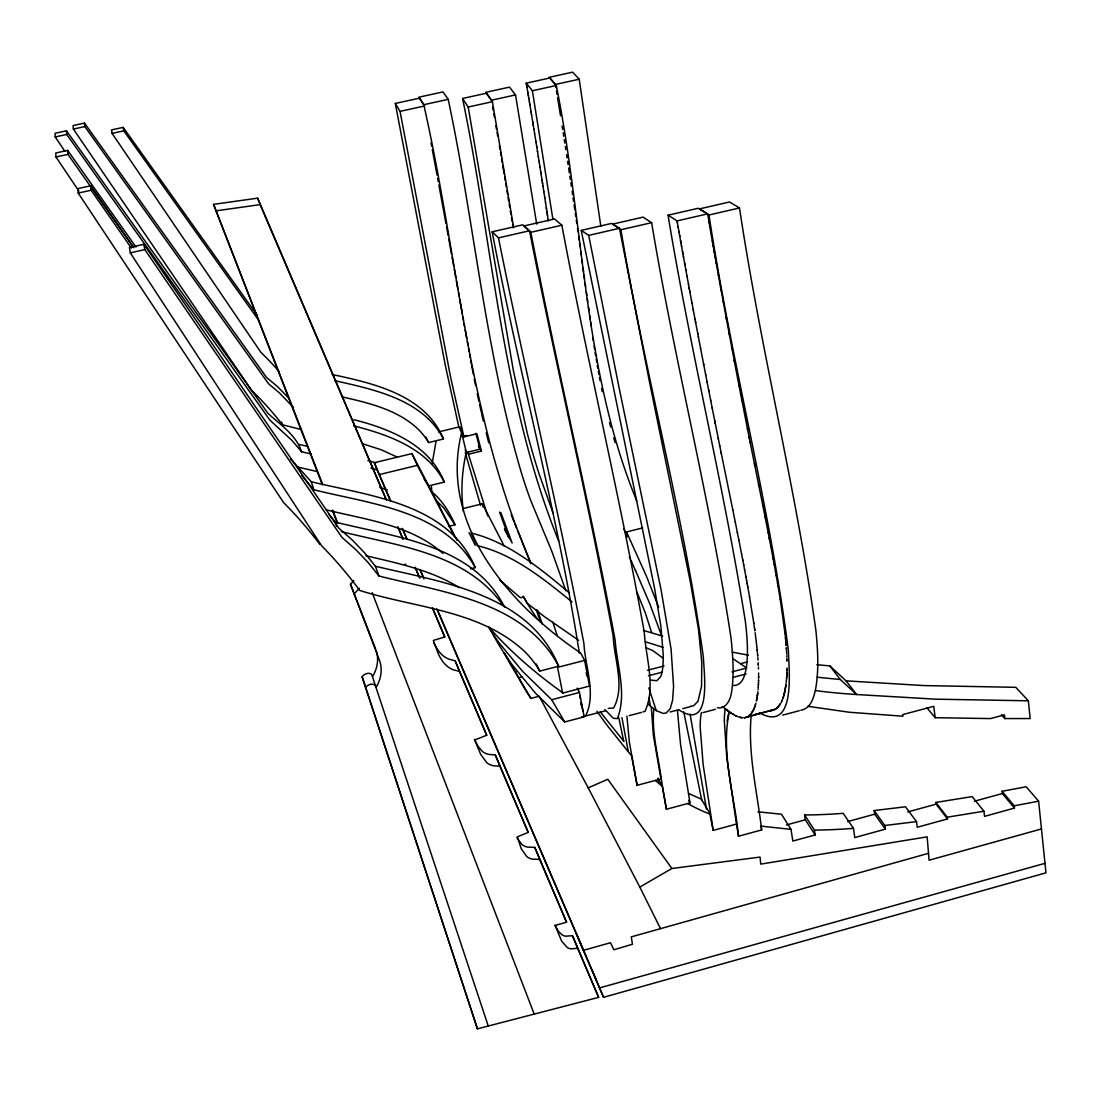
<?xml version="1.0" encoding="UTF-8"?>
<svg xmlns="http://www.w3.org/2000/svg" width="1101" height="1101" viewBox="0 0 1101 1101"><rect width="100%" height="100%" fill="white"/><g stroke="black" fill="none" stroke-linecap="round" stroke-linejoin="round"><path stroke-width="1.5" d="M758.617 676.661L758.603 677.514M758.603 678.147L758.617 676.028M787.022 668.032L787.009 668.679M758.575 679.716L758.548 681.161L758.561 680.335M786.995 669.312L786.981 670.055M786.995 669.642L786.83 674.321M758.52 682.07L758.479 682.881M758.493 682.675L758.479 683.088M786.898 672.683L786.857 673.606M758.451 683.762L758.396 684.863M758.424 684.368L758.355 685.551M786.816 674.528L786.775 675.34M786.788 675.037L786.747 675.835M786.761 675.642L786.72 676.441M758.314 686.308L758.259 687.093M758.245 687.382L758.19 688.042M786.651 677.432L786.692 676.743L786.568 678.409M786.596 678.12L786.541 678.794M758.107 689.171L758.052 689.818M786.513 679.179L786.348 680.996M729.33 711.618C720.398 752.85 734.601 795.156 738.496 836.251L761.644 829.934C757.24 791.729 747.524 753.318 751.254 714.673M786.307 681.354L786.21 682.4M757.86 691.717L757.653 693.575M653.774 709.622C651.531 733.046 658.398 756.222 661.302 779.302L666.408 809.263L689.997 802.904L680.556 744.482L677.459 710.847M432.129 463.604L436.106 440.895M757.694 693.231L757.46 695.034M757.612 693.836L757.488 694.772M785.866 685.152L786.031 683.859L785.839 685.372M785.811 685.551L785.729 686.171M785.77 685.813L785.302 688.799M785.687 686.432L785.481 687.712M757.282 696.204L757.447 695.116L757.006 697.896M785.426 688.056L785.013 690.355L785.178 689.46M757.061 697.58L756.979 698.062M701.392 712.526L700.828 715.76A153.658 25.956 74.5 0 0 700.181 726.894L703.099 764.245L713.187 830.415L736.473 824.071L726.811 757.901L724.293 720.494A153.397 27.621 74.4 0 1 725.146 709.319M756.855 698.777L756.69 699.617M756.814 699.011L756.552 700.305M784.972 690.52L784.545 692.557M756.676 699.699L756.511 700.456M727.073 721.086L728.518 713.971M784.93 690.754L784.504 692.708M756.483 700.621L756.373 701.117M466.329 452.208C461.814 471.545 460.672 491.707 463.411 511.401M475.893 433.285L480.008 449.18L466.397 452.483L461.649 432.941M784.462 692.859L783.54 696.327M784.394 693.162L784.187 693.974M755.864 703.236L755.823 703.401M784.105 694.346L783.692 695.846M755.63 704.076L755.258 705.328L755.465 704.64M783.623 696.052L783.141 697.594L783.375 696.864M755.107 705.837L754.942 706.333M782.88 698.378L783.114 697.662L782.756 698.695M754.557 707.42L754.791 706.759L754.502 707.53M782.178 700.208L781.889 700.91L782.302 699.919M754.034 708.727L754.35 707.943L753.91 709.003M781.793 701.117L781.504 701.736M781.091 702.589L781.036 702.686M751.336 713.544L753.772 709.319L751.212 713.682M750.607 714.411L750.414 714.604M778.063 707.035L780.526 703.635L777.994 707.103M488.252 1026.022L375.978 687.423A36.732 32.865 -17.3 0 0 379.9 661.481L350.476 584.218L353.793 580.626M353.806 594.306L359.408 588.264M748.322 716.352L750.235 714.797L748.116 716.476M775.421 709.195L777.54 707.558L775.269 709.278M660.517 928.666L639.805 887.076L671.899 868.496L760.048 857.073L760.736 864.106L927.138 836.843L929.093 860.211L1041.463 828.943M747.304 716.916L747.235 716.944M539.284 696.382L588.223 787.848L607.793 779.274L671.899 868.496M474.38 739.349L478.123 746.382L482.169 751.267A15.717 13.79 -23.6 0 0 484.646 752.919A17.74 15.579 -23.7 0 0 489.092 754.474L495.285 754.832L528.232 832.425L517.25 836.87L521.296 848.788L526.801 856.592A12.455 10.666 -24.3 0 0 529.141 858.051L529.774 858.312A17.451 14.946 -24.4 0 0 532.595 859.138L539.738 859.386L566.561 922.225L555.11 925.418L561.648 941.121L567.208 947.521A10.872 9.097 -24.7 0 0 569.258 948.443A9.758 8.161 -24.7 0 0 570.965 948.814L577.708 948.319L598.641 997.368L477.421 1028.843L362.16 676.84A7.033 6.289 -18.4 0 1 366.757 673.578L367.885 673.344A4.184 3.743 -18.4 0 1 372.468 676.565L375.978 687.423A4.239 3.771 -18.6 0 0 371.354 684.175L370.197 684.409A7.115 6.331 -18.6 0 0 365.573 687.712M433.849 642.585A69.418 62.482 -25.3 0 0 435.583 646.232L437.84 649.989A33.87 30.429 -23.6 0 0 441.184 653.98L443.455 656.017A24.029 21.566 -23.1 0 0 449.139 659.238L455.126 660.751L486.738 735.262L474.724 739.955L480.683 754.364L486.711 762.608A15.882 13.9 -23.7 0 0 489.202 764.273A17.933 15.689 -23.8 0 0 493.688 765.814L499.937 766.172L528.232 832.425M583.778 716.008L585.938 715.265C596.315 693.341 585.14 666.697 583.929 643.576C558.207 507.795 525.59 373.39 498.478 237.871L492.161 231.816L522.769 224.824L529.54 230.756C555.909 366.151 588.347 500.363 613.174 636.048C614.083 659.169 625.396 686.542 613.601 708.012L608.275 708.397M432.528 607.835L444.763 636.942L433.299 640.452L437.992 653.072A70.147 62.977 -25.4 0 0 439.753 656.746L442.024 660.545A34.214 30.677 -23.7 0 0 445.396 664.564L447.694 666.614A24.277 21.745 -23.3 0 0 453.419 669.848L459.461 671.376L486.738 735.262M745.845 717.453L756.208 714.425M745.694 717.494L775.159 709.347L755.272 714.494L760.378 713.31M642.984 711.907L644.98 711.342C656.182 687.093 645.805 657.875 644.305 632.277C619.657 496.056 587.384 361.293 561.854 225.21L554.505 218.975L523.952 225.966L530.833 232.311C557.134 368.505 589.599 503.474 615.087 639.805C616.904 665.389 627.212 693.988 617.331 718.623L613.326 718.292L604.848 709.539M928.515 853.316L631.272 936.882L632.442 944.231L613.904 949.75L610.463 942.731L583.365 950.356L576.415 933.634M436.822 608.963L603.527 997.313L1045.95 872.832L1038.628 801.211L1026.201 786.775L1002.075 791.275L1002.323 793.546L1014.461 808.079L984.528 816.364L983.936 811.217L972.142 796.587L935.905 802.436L936.111 804.157L947.493 818.924L917.229 827.264L916.5 821.621L905.476 806.772L874.18 810.556L874.676 814.176L885.328 829.149L854.775 837.572L853.468 828.351L843.173 813.322A589.572 527.296 -51.7 0 1 804.583 814.974L805.326 819.777L815.167 834.943L792.844 841.068L791.027 829.37L781.449 814.217L757.901 811.822M599.495 987.927L1044.973 863.335M907.788 811.932L936.111 804.157M974.385 801.225L1002.323 793.546M786.417 824.952L805.326 819.777M847.66 821.58L874.676 814.176M800.812 710.241C811.176 708.631 814.038 696.658 815.813 688.001C819.006 668.899 817.768 649.397 815.869 630.24C795.899 488.569 760.722 349.471 739.5 207.951L729.468 201.992L699.396 208.915L708.975 214.998L739.5 207.951M597.017 711.26A1107.62 890.544 -59.7 0 0 606.83 724.995L631.644 755.974L637.107 785.316L660.93 778.944L653.402 735.578L651.283 706.842M782.728 715.113L799.271 710.723M702.892 712.636L715.43 709.319M732.069 671.844L746.767 667.99L733.073 658.77M581.521 717.081L606.059 710.64M732.963 677.404L746.024 673.977M489.931 628.382A1255.787 460.672 -0.4 0 0 512.254 664.935L535.361 693.052L564.717 721.953L584.177 716.847L579.443 692.474L577.172 688.084M629.194 715.65L641.456 712.416M670.137 711.989L678.56 709.76M682.771 708.659L691.18 706.443M504.052 652.632A1248.245 467.127 -0.1 0 0 518.75 677.693L530.888 698.378L539.008 696.272M647.457 670.289L664.041 665.967M488.665 627.364A1261.787 454.176 -0.6 0 0 499.703 643.658L522.562 671.307L551.697 699.713L579.443 692.474M648.434 675.766L661.687 672.312M740.767 663.628L747.414 661.894M539.738 671.087L558.661 666.201C529.306 593.769 442.051 582.291 375.4 566.231L364.403 552.619L352.182 539.917L338.847 528.205L143.887 244.312L129.478 247.532L130.29 252.872L321.478 545.601A454.713 417.251 -4.7 0 1 359.724 590.439C415.352 608.179 480.944 609.913 525.37 652.205A107.045 101.141 -26.5 0 1 539.738 671.087L536.283 663.999M584.603 660.394L557.546 667.385L562.639 693.08L589.53 686.074L584.603 660.394L580.64 652.989C509.57 605.289 437.813 523.333 461.993 431.303L459.612 426.83L438.556 431.909M518.75 677.693L521.943 676.867M516.163 671.321L515.268 671.555A1242.437 473.224 0.2 0 0 530.888 698.392M470.567 568.832L475.233 567.662C448.836 503.625 369.991 496.014 311.294 481.743L290.416 458.814M623.909 529.03L627.405 536.889L626.51 531.948L642.736 527.888M475.219 545.353L469.054 532.595M462.778 508.634L482.444 503.79L504.093 545.917M448.506 526.429L455.043 524.805C449.552 512.02 441.845 499.895 430.931 491.06M353.889 419.715C389.685 428.661 429.927 444.969 444.267 482.087L428.674 485.899A86.071 76.189 -17.2 0 0 426.968 483.16M457.011 540.316L411.953 453.612L374.285 462.723L379.143 474.614L417.348 465.338L454.713 536.71M467.017 451.548L468.434 454.245L481.426 451.08L476.912 433.739L463.92 436.891L460.466 430.422M342.15 396.883C368.863 402.966 397.461 409.655 417.995 429.046A82.823 71.854 -17.2 0 1 428.592 442.561L443.455 438.969C425.344 395.149 373.996 383.396 332.268 374.533M462.434 436.533L466.92 435.445M733.252 685.51C743.45 685.772 745.46 673.096 746.629 665.362C748.295 650.815 747.084 636.117 745.391 621.625C723.674 485.445 690.437 351.315 668.046 215.204L698.185 208.268L707.654 213.855L709.195 222.884M619.478 228.292L611.55 223.42L581.232 230.398L588.705 235.38L619.478 228.292L649.26 380.767L690.451 582.484L698.502 629.497L701.75 661.797L701.571 686.212L697.951 701.42L693.52 705.796L690.547 706.305M651.627 222.677L643.053 217.131L612.789 224.081L620.909 229.751L651.627 222.677C674.734 362.036 709.966 499.235 731.147 638.869C732.839 656.774 734.395 674.996 731.422 692.859C730.376 699.878 725.944 709.347 717.37 707.764M668.046 215.204L677.074 220.916L707.654 213.855M498.478 237.871L529.54 230.756M530.833 232.311L561.854 225.21M130.29 252.872L144.823 249.597L341.957 537.384L355.458 549.289L367.817 562.184L378.964 576.002C442.74 592.352 524.461 601.325 558.661 666.201M133.827 247.642L90.681 185.78L77.868 188.601L78.212 193.088L283.59 502.593A424.972 383.974 -2.4 0 1 319.799 544.321M579.209 79.231L572.658 72.157L549.124 77.318L555.427 84.46L579.209 79.231L600.857 226.366M556.28 85.493L549.894 77.978L526.25 83.167L532.375 90.75L556.28 85.493C584.273 223.503 582.525 369.138 636.763 500.927M515.529 94.92L491.431 100.219L485.692 92.346L509.543 87.13L515.529 94.92L536.71 224.136M492.408 101.705L486.546 93.213L462.585 98.471L468.186 107.031L492.408 101.705L513.616 227.398M78.212 193.088L91.122 190.239L131.349 248.069M395.3 103.453L419.605 98.14L424.628 105.971L400.048 111.366L395.3 103.453L445.341 365.477L458.993 427.78M448.217 99.351L443.015 91.906L418.834 97.191L423.775 104.705L448.217 99.351C474.737 224.659 485.513 353.559 522.507 476.513A115.33 14.038 76.3 0 0 531.012 501.148L551.849 551.34L565.845 590.742M301.564 451.809C296.417 435.129 280.204 424.669 267.873 413.288L66.487 130.799L55.05 133.276L55.188 136.951L66.707 134.46L269.938 420.197L292.054 440.496L301.564 451.809L311.266 453.956M257.317 315.436L123.188 127.372L111.531 129.89L112.068 133.372L260.868 352.32A350.118 293.458 -2.6 0 1 278.883 371.271M112.068 133.372L123.794 130.826L259.217 321.052M135.946 247.009L67.684 150.41L55.807 152.984L55.958 156.975L78.955 191.175M55.958 156.975L67.932 154.374L133.235 247.009M289.37 398.727L277.48 386.561L266.593 377.505L84.46 123.092L73.106 125.542L73.382 129.065L251.523 390.263A364.899 311.377 -1.8 0 1 282.489 424.78L300.779 429.418M73.382 129.065L84.818 126.601L268.561 383.795L279.53 392.974L293.554 407.645M1002.075 791.275L1014.214 805.794L1038.628 801.211M983.936 811.217L947.273 817.19L935.905 802.436M598.641 997.368L572.492 935.699L565.818 936.18A9.661 8.106 -24.7 0 1 564.125 935.809A10.776 9.042 -24.7 0 1 562.102 934.9L558.386 931.336L554.932 925.198M322.373 484.853L213.539 204.359L257.634 198.152L386.382 499.716M215.576 210.91L260.18 204.607L386.203 499.799M916.5 821.621L884.832 825.502L874.18 810.556M744.29 717.742L745.528 717.535L744.028 717.756M566.561 922.225L534.783 847.371L527.709 847.109A17.286 14.836 -24.3 0 1 524.929 846.297L524.296 846.022A12.331 10.583 -24.2 0 1 521.97 844.577L517.057 837.916M770.342 710.668L772.049 710.475L770.067 710.668M1001.497 714.838L1004.841 718.568L1030.164 718.54L1028.348 700.8L935.52 699.176L856.619 694.525A746.657 657.049 -64 0 1 815.992 690.657M926.822 707.682L935.148 717.701L990.57 718.581L1004.442 714.838L1004.841 718.568M816.791 664.66A1354.808 1131.374 -80 0 0 829.81 665.899L846.022 680.845L924.028 685.579L1015.81 687.327L1028.348 700.8M791.027 829.37L761.039 826.122L761.644 829.934M807.859 706.305L849.366 712.251L902.958 716.214L902.751 714.604L933.758 706.305L935.148 717.701M334.759 380.671C374.533 389.603 422.743 399.539 443.455 438.969M299.183 444.487L307.193 446.249M316.937 471.489L297.628 467.003M301.674 475.494L313.895 489.766C370.665 504.065 443.951 510.369 475.233 567.662M326.13 509.804C366.165 519.796 410.976 524.984 443.001 553.5M328.869 514.428L335.131 522.039C395.231 537.192 473.747 544.789 504.63 607.27M341.324 531.59C397.709 545.807 465.998 553.239 502.373 604.504M366.014 555.744L369.358 556.514C400.214 563.822 432.115 570.676 459.378 587.686M353.531 425.812C388.02 434.592 427.037 448.19 444.267 482.087M739.817 717.302L742.487 717.756L739.528 717.219M362.078 443.593L381.552 449.882L397.268 457.176M662.995 647.333L645.282 641.759M662.664 636.117L643.466 630.46M650.897 680.088L656.857 680.735L660.683 676.62A142.084 21.621 75.9 0 0 663.201 654.159L660.861 626.029L654.476 587.851L581.232 230.398M367.844 460.521L375.936 462.86M370.872 468.076L377.409 469.989M713.187 830.415L709.87 814.121A230.205 199.57 -37.4 0 1 691.979 805.904L687.657 803.537M738.51 716.902L738.413 716.861M379.666 487.248L387.373 489.945M646.026 647.718L652.907 650.65L663.27 658.357M737.464 716.503L737.353 716.462M736.597 716.145L737.202 716.407M735.372 715.554L736.266 715.994L735.138 715.43M759.429 712.801C796.752 733.583 788.646 668.789 788.385 650.319C769.448 503.997 731.078 360.88 708.975 214.998M647.856 704.09L656.265 710.64L663.394 713.462L666.16 713.008L670.206 708.727L672.587 700.25L673.578 686.487L671.087 649.108L661.109 589.971L619.147 388.02L588.705 235.38M734.436 715.058L734.147 714.893M678.601 709.663C712.388 732.303 703.938 673.385 703.374 657.228C683.487 513.465 644.732 372.909 620.909 229.751M578.713 640.342L544.445 616.67L527.296 603.32L523.636 596.99L520.498 597.788L499.579 579.993M733.17 714.343C734.973 715.416 730.046 712.443 733.115 714.301M730.775 712.815L731.587 713.352L730.5 712.622M730.28 712.471L728.339 711.095M729.977 712.264L727.224 710.269M728.146 710.957L726.632 709.828M722.82 706.952L722.339 706.581M727.114 710.186L725.903 709.278M722.449 706.677L723.371 707.365M726.509 709.732L725.215 708.755M722.944 707.048L725.724 709.14M666.408 809.263L662.265 786.348L655.329 780.444M571.997 601.889C543.619 578.92 513.63 554.367 477.325 545.628A903.563 238.697 22.9 0 1 471.214 533.022C509.116 542.353 540.137 568.57 569.465 592.916M650.443 706.25L648.984 698.048M435.817 500.074L443.854 508.056L455.043 524.805M829.81 665.899L840.242 679.455L856.619 694.525L846.022 680.845M623.84 741.29L600.279 711.934M55.188 136.951L64.849 151.181M804.583 814.974L814.437 830.085L815.167 834.943M504.217 652.714L514.415 670.11M551.697 699.713L564.717 721.953M710.406 814.286L701.213 798.982A227.164 197.657 -37.5 0 1 689.309 793.725M688.579 800.372L689.997 802.904M478.508 445.726L481.426 451.08M478.481 446.4L480.008 449.18M658.178 778.82L662.265 786.348M465.173 450.158L466.397 452.483M504.588 528.631L512.116 542.986L500.859 512.626M504.451 529.154L508.91 537.673L499.551 512.034M588.223 787.848L639.805 887.076M425.908 437.028L428.592 442.561M626.51 531.948L646.535 576.401L658.673 607.243M411.953 453.612L417.348 465.338M631.52 561.703L635.649 570.841M630.901 560.313L631.616 561.909M635.442 570.387L649.948 604.132L661.88 636.502M629.332 556.817L630.309 558.991M374.285 462.723L390.566 500.652M402.773 529.099L406.847 538.582M420.403 570.18L423.128 576.511M438.047 611.275L596.398 980.193M379.143 474.614L390.676 501.478M402.209 528.356L406.971 539.421M419.853 569.451L423.926 578.933M415.201 567.221L419.866 578.163M397.667 526.636L403.062 539.256L399.181 529.719M415.173 567.634L419.206 577.089M432.652 608.592L444.763 636.942M514.649 523.333L516.534 527.874M517.787 530.902L520.924 538.472M592.407 970.889L603.527 997.313M636.942 592.132L645.351 612.982L651.544 632.401M572.492 935.699L577.708 948.319M534.783 847.371L539.738 859.386M495.285 754.832L499.937 766.172M455.126 660.751L459.461 671.376M521.544 539.958L530.682 563.506M511.181 514.69L514.071 521.888M531.205 563.602C467.402 418.408 458.388 257.606 423.775 104.705M257.634 198.152L260.18 204.607M558.606 540.866C501.671 399.869 493.042 246.018 462.585 98.471M213.539 204.359L322.098 482.912M332.708 510.135L337.704 522.947M332.364 510.479L337.36 523.292M350.476 584.218L375.716 649.26M372.166 592.641L534.205 1014.104M553.28 513.658L539.105 473.98A121.881 15.813 76.4 0 1 527.296 433.409L513.369 370.542L468.186 107.031M375.4 566.231L378.964 576.002M536.352 610.078L540.385 621.748M487.674 515.901L468.434 454.245M537.508 610.092L542.284 624.171M335.131 522.039L336.617 526.443M552.702 621.748L557.161 635.47M648.847 687.96L656.265 710.64M362.16 676.84L477.421 1028.843M311.294 481.743L313.895 489.766M480.518 505.29L465.255 452.662M281.636 422.068L282.489 424.78M613.752 437.923L615.142 442.63M609.514 422.412L610.711 426.995M486.202 432.817L488.72 442.767M463.92 436.891L450.529 376.859L400.048 111.366M683.776 711.934L701.805 800.386M481.605 413.494L483.353 421.022M618.831 717.811L623.675 741.097M479.554 404.37L481.247 411.98M477.256 393.718L478.88 401.328M601.573 388.392L602.261 391.681M492.161 231.816C518.956 372.675 557.147 511.442 579.36 653.113M459.612 426.83L460.273 430.037M482.444 503.79L483.105 506.983M721.059 452.305L732.757 509.667M754.405 463.507L759.016 486.449M719.751 445.809L721.293 453.474M732.715 509.474L735.303 522.259M718.224 438.239L719.793 446.056M474.256 379.033L475.604 385.68M750.056 441.845L754.818 465.599M758.534 484.041L762.855 505.593M735.275 522.094L737.436 532.912M718.389 439.051L712.141 407.783M749.052 436.808L750.318 443.139M762.676 504.712L765.223 517.511M747.386 428.344L749.396 438.501M737.312 532.292L738.909 540.357M714.632 420.307L715.306 423.665M764.92 515.956L768.237 532.925M747.634 429.624L741.936 400.516M738.854 540.027L741.592 554.037M710.572 399.814L712.209 408.086M708.604 389.768L710.737 400.626M706.993 381.538L708.934 391.433M705.603 374.368L707.172 382.419M579.855 695.639L580.516 699.011M581.177 702.383L582.814 710.806M580.722 702.534L581.328 705.658M769.159 537.632L769.599 539.93M768.181 532.595L769.324 538.527M740.546 393.374L741.991 400.819M738.909 384.896L740.918 395.328M741.537 553.762L742.831 560.423M703.539 363.715L705.727 375.001M703.773 364.94L700.58 348.37M599.439 377.505L600.045 380.588M769.489 539.407L770.865 546.591M737.56 377.849L739.156 386.162M735.633 367.775L737.753 378.868M742.666 559.542L743.712 565.033M698.337 336.617L700.635 348.673M586.227 672.711L586.861 676M471.641 365.339L473.389 374.464M770.659 545.477L771.76 551.284M734.202 360.288L735.922 369.303M732.757 352.609L734.546 362.091M744.675 570.07L743.602 564.441M697.649 333.053L698.474 337.36M695.419 321.313L697.814 333.864M694.937 318.739L695.681 322.676M771.677 550.885L772.833 556.996M731.78 347.434L732.771 352.705M732.041 348.879L724.568 308.844M744.551 569.41L746.643 580.64M693.19 309.491L695.048 319.318M692.006 303.147L693.286 309.973M773.012 557.959L774.264 564.744M772.737 556.445L773.191 558.923M729.096 333.218L729.385 334.718M726.151 317.377L726.632 320.006M745.817 576.195L746.065 577.488M691.414 300.022L692.034 303.284M689.708 290.843L691.469 300.284M689.157 287.843L689.928 292.054M621.941 717.659L628.148 750.868M431.028 142.855L431.661 146.24M432.294 149.612L437.042 174.976M723.233 301.605L724.609 309.051M688.442 284.044L689.405 289.178M686.983 276.117L688.607 284.87M687.107 276.764L685.799 269.635M774.209 564.4L775.517 571.612M723.371 302.348L721.072 289.797M720.522 286.742L721.251 290.774M746.574 580.268L747.249 583.984M685.937 270.392L684.616 263.18M437.661 178.334L438.281 181.679M438.886 185.023L445.96 223.544M446.566 226.916L448.107 235.353M448.726 238.724L451.493 253.904M452.098 257.276L453.64 265.699M454.259 269.071L455.786 277.507M456.406 280.879L457.947 289.302M458.553 292.673L459.172 296.045M469.7 354.715L470.251 357.756M470.801 360.784L471.366 363.825M719.765 282.627L720.715 287.843M718.361 274.81L719.971 283.714M718.526 275.8L715.1 256.616M747.152 583.42L747.785 586.916M683.404 256.464L684.905 264.763M682.703 252.638L683.556 257.345M658.054 778.146L658.659 781.476M637.107 785.316L629.332 741.95L626.923 716.132M775.448 571.185L776.301 575.947M747.703 586.475L749.588 597.059M682.414 251.028L682.909 253.739M681.45 245.661L682.524 251.592M680.776 241.848L681.588 246.445M459.764 299.348L462.379 313.826M462.957 317.047L463.535 320.267M464.113 323.488L464.691 326.694M776.191 575.314L777.609 583.392M716.145 262.533L716.352 263.621M715.278 257.662L713.145 245.551M680.501 240.362L680.982 243.004M679.578 235.132L680.679 241.339M679.785 236.302L678.904 231.32M597.265 365.339L597.802 368.381M598.338 371.409L598.875 374.45M465.269 329.915L466.755 338.282M467.347 341.64L467.953 344.985M468.544 348.329L469.136 351.687M123.188 127.372L123.794 130.826M143.887 244.312L144.823 249.597M714.15 251.303L714.439 252.886M713.338 246.652L711.439 235.793M678.12 226.875L679.111 232.531M677.335 222.471L678.202 227.37M712.319 240.899L712.595 242.44M710.819 232.242L711.452 235.931M677.074 220.916L677.404 222.87M492.615 106.99L493.207 110.389M493.798 113.775L494.39 117.16M495.863 125.624L496.455 129.01M497.046 132.409L497.638 135.795M777.512 582.856L777.939 585.333M710.544 230.659L710.998 233.288M709.65 225.457L710.64 231.238M709.87 226.737L709.099 222.278M749.478 596.453L753.8 623.18M690.093 714.136L706.47 809.111M777.98 585.594L780.292 599.508M777.857 584.824L778.09 586.227M526.25 83.167L526.498 84.653M526.388 83.979L526.897 86.951M499.359 145.814L499.923 149.117M500.487 152.42L501.051 155.709M501.602 159.012L502.166 162.301M502.73 165.604L504.134 173.848M504.698 177.137L505.263 180.44M526.76 86.139L527.847 92.567M527.751 91.989L528.095 94.08M528.081 93.957L528.411 95.925M528.356 95.594L528.865 98.65M528.741 97.906L529.416 101.911M529.388 101.719L529.898 104.829M736.473 824.071L738.496 836.251M532.375 90.75L552.908 219.292M529.746 103.934L531.109 112.096M531.012 111.49L531.535 114.669M505.827 183.826L506.377 187.211M506.942 190.597L507.506 193.982M508.07 197.368L508.634 200.754M509.199 204.139L509.763 207.525M510.327 210.91L510.892 214.296M511.456 217.681L512.02 221.067M595.132 352.444L595.669 355.692M596.205 358.94L596.728 362.201M531.453 114.174L532.829 122.596M532.733 121.936L533.338 125.638M555.427 84.46L555.964 87.763M556.5 91.066L557.037 94.356M557.574 97.659L560.533 115.811M533.187 124.743L533.944 129.381M533.889 129.065L534.632 133.593M534.604 133.469L536.063 142.483M512.584 224.453L513.121 227.797M535.953 141.795L536.806 147.121M536.669 146.227L537.563 151.842M780.265 599.288L784.903 632.717M537.453 151.181L538.334 156.686M538.265 156.273L539.118 161.641M539.091 161.475L541.031 173.752M562.129 126.009L562.666 129.409M563.203 132.808L563.726 136.207M564.263 139.607L564.799 143.006M539.862 166.347L540.027 167.338M540.797 172.21L542.132 180.715M541.981 179.752L542.559 183.495M542.408 182.449L542.999 186.275M542.903 185.67L543.853 191.753M543.811 191.491L544.775 197.74M544.692 197.162L545.573 202.873M545.518 202.501L546.509 208.942M546.33 207.759L547.114 212.947M565.336 146.405L565.831 149.722M566.588 154.691L567.084 158.007M567.593 161.324L568.088 164.641M568.598 167.958L569.355 172.926M569.85 176.243L570.359 179.559M592.861 337.553L593.356 340.87M594.113 345.838L594.623 349.155M546.963 211.942L547.514 215.507M547.348 214.434L548.284 220.585M548.174 219.828L548.312 220.806M781.834 609.431L781.958 610.284M753.731 622.684L754.515 628.107M570.855 182.876L571.35 186.248M572.093 191.299L572.589 194.671M573.07 198.042L573.566 201.414M574.061 204.786L574.805 209.851M575.3 213.222L575.795 216.594M576.291 219.966L576.773 223.338M589.682 315.602L590.164 318.987M590.645 322.359L591.141 325.745M754.474 627.818L754.804 630.199M577.475 228.32L577.942 231.637M578.644 236.619L579.112 239.935M579.58 243.252L580.048 246.569M580.75 251.551L581.218 254.868M581.92 259.85L582.388 263.167M583.09 268.231L583.558 271.617M584.025 275.002L584.493 278.388M585.195 283.452L585.663 286.838M586.365 291.916L586.833 295.302M587.301 298.688L587.769 302.059M588.471 307.138L588.939 310.523M754.749 629.8L754.887 630.777M884.832 825.502L885.328 829.149M755.148 632.703L756.855 646.81M947.273 817.19L947.493 818.924M784.889 632.524L785.247 635.883M1014.214 805.794L1014.461 808.079M756.938 647.691L757.213 650.306M785.371 637.025L785.453 637.837M785.508 638.47L785.687 640.204M785.44 637.672L785.522 638.497M84.46 123.092L84.818 126.601M90.681 185.78L91.122 190.239M757.171 650.017L757.268 650.897M757.254 650.801L757.309 651.352M785.756 640.933L785.839 641.897M757.405 652.342L757.667 655.412M785.825 641.732L785.976 643.411M786.031 644.085L786.1 644.897M757.667 655.343L757.736 656.127M786.1 644.856L786.155 645.626M757.846 657.517L758.025 660.091M786.307 647.649L786.389 648.778M786.362 648.351L786.431 649.329M786.486 650.168L786.582 651.668M431.454 486.614L431.73 491.252M66.487 130.799L66.707 134.46M67.684 150.41L67.932 154.374M758.19 662.623L758.231 663.325M786.651 652.742L786.72 654.077M758.259 663.793L758.3 664.729M758.286 664.371L758.341 665.417M786.788 655.604L786.857 657.008M758.41 667.151L758.479 668.968M786.912 658.522L786.94 659.678M786.954 660.132L786.981 661.274M758.589 672.986L758.603 673.867M758.603 674.555L758.603 675.271M562.969 692.928A1333.586 459.778 -0.8 0 1 488.913 627.143M537.178 618.666A1265.379 447.749 -0.4 0 1 523.168 596.136M424.174 479.238A86.071 76.189 -17.2 0 1 426.059 481.825M840.242 679.455A1378.301 1147.834 -79.8 0 1 817.203 677.17M748.501 655.136A1354.808 1131.374 -80 0 1 732.261 652.122M853.468 828.351A597.926 533.242 -51.4 0 1 814.437 830.085M376.336 650.842A36.361 32.603 -17.1 0 1 372.468 676.565M405.87 564.565A11.918 10.914 -21.4 0 1 404.975 564.097"/></g></svg>
